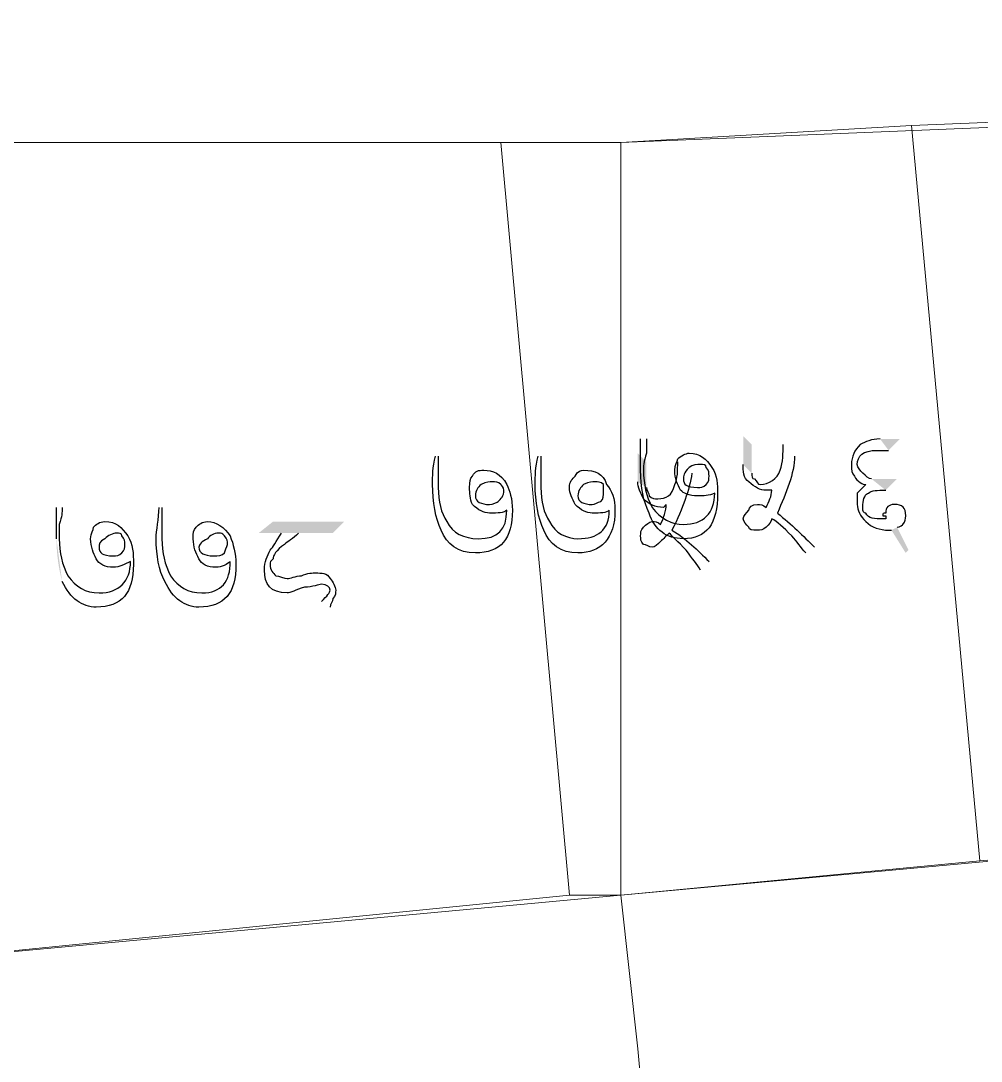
# Model space of a CAD drawing. Header units: metres. Extents: x 345912 to 349030, y 3061206 to 3061792.
# Drawn here: x 346074.57 to 346091.69, y 3061349.62 to 3061368.16 of the extents above; entities that cross this region are included whole.
import ezdxf

# ---------------------------------------------------------------- set-up
doc = ezdxf.new("R2010")
doc.units = ezdxf.units.M
doc.header["$MEASUREMENT"] = 0
doc.layers.add('PDF5_Geometry', color=7, linetype='Continuous')
doc.layers.add('PDF5_Solid Fills', color=7, linetype='Continuous')

msp = doc.modelspace()

# ---------------------------------------------------------------- hatches: boundary and pattern name
at = {"layer": 'PDF5_Solid Fills', "transparency": 33554559}
h = msp.add_hatch(color=256, dxfattribs=at)
h.paths.add_polyline_path([(346085.62134, 3061360.70724), (346085.72294, 3061360.70724)], flags=0)
h.paths.add_polyline_path([(346086.94214, 3061359.74204), (346086.94214, 3061359.74204)], flags=0)
h.paths.add_polyline_path([(346088.16134, 3061360.60564), (346088.36454, 3061360.40244)], flags=0)
h.paths.add_polyline_path([(346088.72014, 3061358.77684), (346088.56774, 3061358.67524)], flags=0)
h.paths.add_polyline_path([(346087.45014, 3061360.25004), (346087.45014, 3061360.75804), (346087.60254, 3061360.60564), (346087.60254, 3061360.09764)], flags=0)
h.paths.add_polyline_path([(346090.04094, 3061360.50404), (346090.24414, 3061360.70724), (346089.88854, 3061360.70724)], flags=0)
h.paths.add_polyline_path([(346090.09174, 3061359.08164), (346090.34574, 3061358.67524), (346090.39654, 3061358.72604), (346090.19334, 3061359.13244)], flags=0)
h.paths.add_polyline_path([(346089.99014, 3061359.79284), (346090.19334, 3061359.99604), (346089.73614, 3061359.99604)], flags=0)
h = msp.add_hatch(color=256, dxfattribs=at)
h.paths.add_polyline_path([(346081.96373, 3061360.40245), (346082.01453, 3061360.40245)], flags=0)
h.paths.add_polyline_path([(346083.23373, 3061359.43725), (346083.23373, 3061359.43725)], flags=0)
h.paths.add_polyline_path([(346083.79253, 3061360.40245), (346083.84333, 3061360.40245)], flags=0)
h.paths.add_polyline_path([(346085.06253, 3061359.43725), (346085.06253, 3061359.43725)], flags=0)
h.paths.add_polyline_path([(346086.28173, 3061360.30085), (346086.53573, 3061360.09765)], flags=0)
h.paths.add_polyline_path([(346086.84053, 3061358.52285), (346086.68813, 3061358.37045)], flags=0)
h.paths.add_polyline_path([(346085.57053, 3061359.94525), (346085.57053, 3061360.45325), (346085.72293, 3061360.30085), (346085.72293, 3061359.84365)], flags=0)
h = msp.add_hatch(color=256, dxfattribs=at)
h.paths.add_polyline_path([(346075.20734, 3061358.92925, 0.06275274), (346075.30894, 3061358.16725)], flags=0)
h.paths.add_polyline_path([(346075.20734, 3061359.48805), (346075.30894, 3061359.48805)], flags=0)
h.paths.add_polyline_path([(346076.52814, 3061358.52285), (346076.52814, 3061358.52285)], flags=0)
h.paths.add_polyline_path([(346077.03614, 3061359.48805), (346077.08694, 3061359.48805)], flags=0)
h.paths.add_polyline_path([(346078.30614, 3061358.52285), (346078.30614, 3061358.52285)], flags=0)
h.paths.add_polyline_path([(346079.22054, 3061359.03085), (346078.81414, 3061359.03085), (346079.06814, 3061359.23405), (346080.33814, 3061359.23405), (346080.13494, 3061359.03085), (346079.52534, 3061359.03085)], flags=0)
h.paths.add_polyline_path([(346080.08414, 3061357.71005), (346079.93174, 3061357.81165)], flags=0)

# ---------------------------------------------------------------- linework, layer by layer
at = {"layer": 'PDF5_Geometry', "lineweight": 9}
msp.add_lwpolyline([(346100.20094, 3061366.60004), (346085.26574, 3061365.99044), (346072.46414, 3061365.99044), (346073.68333, 3061368.42884), (346073.98814, 3061374.52485), (346075.20734, 3061375.13444), (346081.30333, 3061384.27844), (346084.65613, 3061387.63123), (346091.66653, 3061392.50804), (346107.51613, 3061405.00484)], dxfattribs=at)
msp.add_lwpolyline([(346100.20094, 3061366.60004), (346085.26574, 3061365.99044), (346072.46414, 3061365.99044), (346073.68333, 3061368.42884), (346073.98814, 3061374.52485), (346075.20734, 3061375.13444), (346081.30333, 3061384.27844), (346084.65613, 3061387.63123), (346091.66653, 3061392.50804), (346107.51613, 3061405.00484)], dxfattribs=at)
for points in [[(346098.98175, 3061353.79844), (346091.66653, 3061353.18884), (346090.44734, 3061366.29523), (346098.06734, 3061366.60004)], [(346098.98175, 3061353.79844), (346091.66653, 3061353.18884), (346090.44734, 3061366.29523), (346098.06734, 3061366.60004)], [(346091.66653, 3061353.18884), (346085.26574, 3061352.57925), (346085.26574, 3061365.99044), (346090.44734, 3061366.29523)], [(346091.66653, 3061353.18884), (346085.26574, 3061352.57925), (346085.26574, 3061365.99044), (346090.44734, 3061366.29523)], [(346072.15933, 3061351.36004), (346071.24493, 3061364.16164), (346072.46414, 3061365.99044), (346083.13213, 3061365.99044), (346084.35134, 3061352.57925)], [(346072.15933, 3061351.36004), (346071.24493, 3061364.16164), (346072.46414, 3061365.99044), (346083.13213, 3061365.99044), (346084.35134, 3061352.57925)], [(346083.13213, 3061365.99044), (346085.26574, 3061365.99044), (346085.26574, 3061352.57925), (346084.35134, 3061352.57925)], [(346083.13213, 3061365.99044), (346085.26574, 3061365.99044), (346085.26574, 3061352.57925), (346084.35134, 3061352.57925)], [(346085.87534, 3061346.48324), (346085.57053, 3061349.83604), (346085.26574, 3061352.57925), (346111.78333, 3061355.01764), (346112.39294, 3061349.22645)], [(346085.87534, 3061346.48324), (346085.57053, 3061349.83604), (346085.26574, 3061352.57925), (346111.78333, 3061355.01764), (346112.39294, 3061349.22645)], [(346074.90254, 3061341.30164), (346073.07373, 3061341.30164), (346072.46414, 3061347.39764), (346072.15933, 3061351.36004), (346085.26574, 3061352.57925), (346085.57053, 3061349.83604), (346085.87534, 3061346.48324), (346074.59773, 3061345.56884)], [(346074.90254, 3061341.30164), (346073.07373, 3061341.30164), (346072.46414, 3061347.39764), (346072.15933, 3061351.36004), (346085.26574, 3061352.57925), (346085.57053, 3061349.83604), (346085.87534, 3061346.48324), (346074.59773, 3061345.56884)]]:
    msp.add_lwpolyline(points, close=True, dxfattribs=at)
at = {"layer": 'PDF5_Geometry', "lineweight": 25}
for points in [[(346085.62134, 3061360.14844), (346085.62134, 3061360.30084), (346085.62134, 3061360.50404), (346085.62134, 3061360.70724)], [(346085.72294, 3061360.70724), (346085.72294, 3061360.65644), (346085.72294, 3061360.55484), (346085.72294, 3061360.45324)], [(346089.88854, 3061360.70724), (346089.73614, 3061360.70724), (346089.63454, 3061360.65644), (346089.53294, 3061360.60564)], [(346088.11054, 3061360.14844), (346088.16134, 3061360.30084), (346088.16134, 3061360.45324), (346088.16134, 3061360.60564)], [(346089.53294, 3061360.60564), (346089.43134, 3061360.50404), (346089.38054, 3061360.40244), (346089.38054, 3061360.25004)], [(346081.91293, 3061359.89445), (346081.91293, 3061360.04685), (346081.91293, 3061360.19925), (346081.96373, 3061360.40245)], [(346082.01453, 3061360.40245), (346082.01453, 3061360.35165), (346082.01453, 3061360.25005), (346082.01453, 3061360.14845)], [(346083.74173, 3061359.89445), (346083.74173, 3061360.04685), (346083.74173, 3061360.19925), (346083.79253, 3061360.40245)], [(346083.84333, 3061360.40245), (346083.84333, 3061360.35165), (346083.84333, 3061360.25005), (346083.84333, 3061360.14845)], [(346085.72294, 3061360.45324), (346085.67214, 3061360.30084), (346085.67214, 3061360.19924), (346085.67214, 3061360.14844)], [(346086.23094, 3061360.14844), (346086.23094, 3061360.25004), (346086.28174, 3061360.30084), (346086.28174, 3061360.35164)], [(346086.28174, 3061360.35164), (346086.33254, 3061360.40244), (346086.43414, 3061360.45324), (346086.48494, 3061360.45324)], [(346086.48494, 3061360.45324), (346086.68814, 3061360.45324), (346086.78974, 3061360.35164), (346086.89134, 3061360.19924)], [(346088.36454, 3061360.40244), (346088.36454, 3061360.09764), (346088.21214, 3061359.74204), (346088.05974, 3061359.38644)], [(346089.48214, 3061360.25004), (346089.48214, 3061360.40244), (346089.58374, 3061360.50404), (346089.83774, 3061360.50404)], [(346089.83774, 3061360.50404), (346089.88854, 3061360.50404), (346089.88854, 3061360.50404), (346089.93934, 3061360.50404)], [(346089.93934, 3061360.50404), (346089.99014, 3061360.50404), (346090.04094, 3061360.50404), (346090.04094, 3061360.50404)], [(346082.01453, 3061360.14845), (346082.01453, 3061359.99605), (346082.01453, 3061359.94525), (346082.01453, 3061359.84365)], [(346082.62413, 3061360.04685), (346082.67493, 3061360.14845), (346082.72573, 3061360.14845), (346082.82733, 3061360.14845)], [(346082.82733, 3061360.14845), (346082.97973, 3061360.14845), (346083.13213, 3061360.09765), (346083.23373, 3061359.89445)], [(346083.84333, 3061360.14845), (346083.84333, 3061359.99605), (346083.84333, 3061359.94525), (346083.84333, 3061359.84365)], [(346084.45293, 3061360.04685), (346084.50373, 3061360.14845), (346084.55453, 3061360.14845), (346084.60533, 3061360.14845)], [(346084.60533, 3061360.14845), (346084.80853, 3061360.14845), (346084.96093, 3061360.09765), (346085.01173, 3061359.89445)], [(346085.77374, 3061359.38644), (346085.67214, 3061359.58964), (346085.62134, 3061359.84364), (346085.62134, 3061360.14844)], [(346085.67214, 3061360.14844), (346085.67214, 3061359.89444), (346085.72294, 3061359.69124), (346085.82454, 3061359.48804)], [(346086.23093, 3061359.89445), (346086.28173, 3061359.99605), (346086.28173, 3061360.14845), (346086.28173, 3061360.30085)], [(346086.33254, 3061359.79284), (346086.28174, 3061359.89444), (346086.23094, 3061359.99604), (346086.23094, 3061360.14844)], [(346086.48494, 3061360.19924), (346086.38334, 3061360.09764), (346086.38334, 3061360.04684), (346086.38334, 3061359.99604)], [(346086.68814, 3061360.25004), (346086.63734, 3061360.25004), (346086.53574, 3061360.25004), (346086.48494, 3061360.19924)], [(346086.78974, 3061360.19924), (346086.78974, 3061360.25004), (346086.73894, 3061360.25004), (346086.68814, 3061360.25004)], [(346086.84054, 3061360.04684), (346086.84054, 3061360.09764), (346086.84054, 3061360.14844), (346086.78974, 3061360.19924)], [(346086.89134, 3061360.19924), (346086.99294, 3061360.04684), (346086.99294, 3061359.89444), (346086.99294, 3061359.74204)], [(346087.55174, 3061359.94524), (346087.45014, 3061359.99604), (346087.45014, 3061360.14844), (346087.45014, 3061360.25004)], [(346087.75494, 3061359.89444), (346087.90734, 3061359.89444), (346088.05974, 3061359.99604), (346088.11054, 3061360.14844)], [(346089.38054, 3061360.25004), (346089.38054, 3061360.14844), (346089.38054, 3061360.09764), (346089.43134, 3061360.04684)], [(346089.58374, 3061360.09764), (346089.53294, 3061360.14844), (346089.48214, 3061360.19924), (346089.48214, 3061360.25004)], [(346082.57333, 3061359.84365), (346082.57333, 3061359.94525), (346082.57333, 3061359.99605), (346082.62413, 3061360.04685)], [(346084.35133, 3061359.84365), (346084.35133, 3061359.94525), (346084.40213, 3061359.99605), (346084.45293, 3061360.04685)], [(346086.53573, 3061360.09765), (346086.48493, 3061359.79285), (346086.38333, 3061359.48805), (346086.18013, 3061359.08165)], [(346086.38334, 3061359.99604), (346086.38334, 3061359.89444), (346086.43414, 3061359.84364), (346086.63734, 3061359.84364)], [(346086.78974, 3061359.89444), (346086.84054, 3061359.94524), (346086.84054, 3061359.99604), (346086.84054, 3061360.04684)], [(346087.60254, 3061360.09764), (346087.60254, 3061360.04684), (346087.60254, 3061359.99604), (346087.65334, 3061359.99604)], [(346087.65334, 3061359.99604), (346087.70414, 3061359.94524), (346087.70414, 3061359.89444), (346087.75494, 3061359.89444)], [(346089.43134, 3061360.04684), (346089.48214, 3061359.94524), (346089.58374, 3061359.89444), (346089.63454, 3061359.89444)], [(346089.73614, 3061359.99604), (346089.68534, 3061359.99604), (346089.63454, 3061360.04684), (346089.58374, 3061360.09764)], [(346082.06533, 3061359.08165), (346081.96373, 3061359.28485), (346081.91293, 3061359.58965), (346081.91293, 3061359.89445)], [(346082.01453, 3061359.84365), (346082.01453, 3061359.58965), (346082.06533, 3061359.38645), (346082.16693, 3061359.23405)], [(346082.62413, 3061359.53885), (346082.57333, 3061359.64045), (346082.57333, 3061359.74205), (346082.57333, 3061359.84365)], [(346082.77653, 3061359.89445), (346082.72573, 3061359.84365), (346082.67493, 3061359.79285), (346082.67493, 3061359.69125)], [(346082.97973, 3061359.94525), (346082.92893, 3061359.94525), (346082.87813, 3061359.94525), (346082.77653, 3061359.89445)], [(346083.13213, 3061359.89445), (346083.08133, 3061359.94525), (346083.03053, 3061359.94525), (346082.97973, 3061359.94525)], [(346083.08133, 3061359.58965), (346083.13213, 3061359.64045), (346083.18293, 3061359.69125), (346083.18293, 3061359.79285)], [(346083.18293, 3061359.79285), (346083.18293, 3061359.84365), (346083.13213, 3061359.89445), (346083.13213, 3061359.89445)], [(346083.23373, 3061359.89445), (346083.28453, 3061359.79285), (346083.33533, 3061359.64045), (346083.33533, 3061359.43725)], [(346083.89413, 3061359.08165), (346083.79253, 3061359.28485), (346083.74173, 3061359.58965), (346083.74173, 3061359.89445)], [(346083.84333, 3061359.84365), (346083.84333, 3061359.58965), (346083.89413, 3061359.38645), (346083.99573, 3061359.23405)], [(346084.45293, 3061359.53885), (346084.40213, 3061359.64045), (346084.35133, 3061359.74205), (346084.35133, 3061359.84365)], [(346084.60533, 3061359.89445), (346084.55453, 3061359.84365), (346084.50373, 3061359.79285), (346084.50373, 3061359.69125)], [(346084.80853, 3061359.94525), (346084.75773, 3061359.94525), (346084.70693, 3061359.94525), (346084.60533, 3061359.89445)], [(346084.96093, 3061359.89445), (346084.91013, 3061359.94525), (346084.85933, 3061359.94525), (346084.80853, 3061359.94525)], [(346084.91013, 3061359.58965), (346084.96093, 3061359.64045), (346084.96093, 3061359.69125), (346084.96093, 3061359.79285)], [(346084.96093, 3061359.79285), (346084.96093, 3061359.84365), (346084.96093, 3061359.89445), (346084.96093, 3061359.89445)], [(346085.01173, 3061359.89445), (346085.11333, 3061359.79285), (346085.16413, 3061359.64045), (346085.16413, 3061359.43725)], [(346085.67213, 3061359.64045), (346085.62133, 3061359.74205), (346085.57053, 3061359.84365), (346085.57053, 3061359.94525)], [(346085.72293, 3061359.84365), (346085.72293, 3061359.79285), (346085.77373, 3061359.74205), (346085.77373, 3061359.69125)], [(346085.92613, 3061359.64045), (346086.07853, 3061359.64045), (346086.18013, 3061359.69125), (346086.23093, 3061359.89445)], [(346086.63734, 3061359.69124), (346086.48494, 3061359.69124), (346086.38334, 3061359.74204), (346086.33254, 3061359.79284)], [(346086.63734, 3061359.84364), (346086.68814, 3061359.84364), (346086.73894, 3061359.84364), (346086.78974, 3061359.89444)], [(346087.85654, 3061359.79284), (346087.75494, 3061359.79284), (346087.65334, 3061359.84364), (346087.55174, 3061359.94524)], [(346087.85654, 3061359.48804), (346087.90734, 3061359.58964), (346087.95814, 3061359.69124), (346087.95814, 3061359.79284)], [(346087.95814, 3061359.79284), (346087.95814, 3061359.79284), (346087.90734, 3061359.79284), (346087.85654, 3061359.79284)], [(346089.63454, 3061359.89444), (346089.58374, 3061359.84364), (346089.53294, 3061359.79284), (346089.48214, 3061359.74204)], [(346089.68534, 3061359.74204), (346089.73614, 3061359.79284), (346089.83774, 3061359.79284), (346089.99014, 3061359.79284)], [(346082.67493, 3061359.69125), (346082.67493, 3061359.58965), (346082.77653, 3061359.53885), (346082.92893, 3061359.53885)], [(346082.92893, 3061359.53885), (346082.97973, 3061359.53885), (346083.08133, 3061359.58965), (346083.08133, 3061359.58965)], [(346084.50373, 3061359.69125), (346084.50373, 3061359.58965), (346084.60533, 3061359.53885), (346084.75773, 3061359.53885)], [(346084.75773, 3061359.53885), (346084.80853, 3061359.53885), (346084.85933, 3061359.58965), (346084.91013, 3061359.58965)], [(346086.02773, 3061359.48805), (346085.87533, 3061359.48805), (346085.77373, 3061359.53885), (346085.67213, 3061359.64045)], [(346085.77373, 3061359.69125), (346085.82453, 3061359.64045), (346085.87533, 3061359.64045), (346085.92613, 3061359.64045)], [(346086.99294, 3061359.74204), (346086.99294, 3061359.18324), (346086.78974, 3061358.92924), (346086.38334, 3061358.92924)], [(346086.38334, 3061359.18324), (346086.73894, 3061359.18324), (346086.94214, 3061359.38644), (346086.94214, 3061359.74204)], [(346086.94214, 3061359.74204), (346086.84054, 3061359.69124), (346086.73894, 3061359.69124), (346086.63734, 3061359.69124)], [(346089.48214, 3061359.74204), (346089.48214, 3061359.69124), (346089.48214, 3061359.64044), (346089.48214, 3061359.53884)], [(346089.58374, 3061359.53884), (346089.58374, 3061359.64044), (346089.63454, 3061359.74204), (346089.68534, 3061359.74204)], [(346075.20734, 3061358.92925), (346075.20734, 3061359.08165), (346075.20734, 3061359.28485), (346075.20734, 3061359.48805)], [(346075.30894, 3061359.48805), (346075.30894, 3061359.38645), (346075.30894, 3061359.33565), (346075.25814, 3061359.18325)], [(346076.98534, 3061358.92925), (346076.98534, 3061359.08165), (346077.03614, 3061359.28485), (346077.03614, 3061359.48805)], [(346077.08694, 3061359.48805), (346077.08694, 3061359.38645), (346077.08694, 3061359.33565), (346077.08694, 3061359.18325)], [(346082.92893, 3061359.38645), (346082.82733, 3061359.38645), (346082.72573, 3061359.43725), (346082.62413, 3061359.53885)], [(346083.33533, 3061359.43725), (346083.33533, 3061358.92925), (346083.13213, 3061358.67525), (346082.67493, 3061358.67525)], [(346082.72573, 3061358.92925), (346083.08133, 3061358.92925), (346083.23373, 3061359.08165), (346083.23373, 3061359.43725)], [(346083.23373, 3061359.43725), (346083.18293, 3061359.38645), (346083.08133, 3061359.38645), (346082.92893, 3061359.38645)], [(346084.75773, 3061359.38645), (346084.65613, 3061359.38645), (346084.55453, 3061359.43725), (346084.45293, 3061359.53885)], [(346085.16413, 3061359.43725), (346085.16413, 3061358.92925), (346084.91013, 3061358.67525), (346084.50373, 3061358.67525)], [(346084.50373, 3061358.92925), (346084.85933, 3061358.92925), (346085.06253, 3061359.08165), (346085.06253, 3061359.43725)], [(346085.06253, 3061359.43725), (346085.01173, 3061359.38645), (346084.91013, 3061359.38645), (346084.75773, 3061359.38645)], [(346085.82454, 3061359.48804), (346085.97694, 3061359.28484), (346086.18014, 3061359.18324), (346086.38334, 3061359.18324)], [(346085.97693, 3061359.18325), (346086.02773, 3061359.28485), (346086.07853, 3061359.43725), (346086.07853, 3061359.53885)], [(346086.07853, 3061359.53885), (346086.07853, 3061359.53885), (346086.02773, 3061359.48805), (346086.02773, 3061359.48805)], [(346087.45014, 3061359.28484), (346087.45014, 3061359.33564), (346087.50094, 3061359.38644), (346087.55174, 3061359.43724)], [(346087.55174, 3061359.43724), (346087.55174, 3061359.48804), (346087.60254, 3061359.53884), (346087.70414, 3061359.53884)], [(346087.70414, 3061359.53884), (346087.75494, 3061359.53884), (346087.80574, 3061359.53884), (346087.85654, 3061359.48804)], [(346089.48214, 3061359.53884), (346089.48214, 3061359.43724), (346089.53294, 3061359.33564), (346089.63454, 3061359.23404)], [(346089.58374, 3061359.43724), (346089.58374, 3061359.48804), (346089.58374, 3061359.53884), (346089.58374, 3061359.53884)], [(346089.63454, 3061359.38644), (346089.63454, 3061359.38644), (346089.58374, 3061359.38644), (346089.58374, 3061359.43724)], [(346090.14254, 3061359.53884), (346090.04094, 3061359.53884), (346089.99014, 3061359.48804), (346089.99014, 3061359.38644)], [(346090.34574, 3061359.33564), (346090.34574, 3061359.48804), (346090.29494, 3061359.53884), (346090.14254, 3061359.53884)], [(346075.86774, 3061359.13245), (346075.91854, 3061359.18325), (346075.96934, 3061359.23405), (346076.07094, 3061359.23405)], [(346076.07094, 3061359.23405), (346076.27414, 3061359.23405), (346076.37574, 3061359.13245), (346076.47734, 3061358.98005)], [(346077.69654, 3061359.13245), (346077.74734, 3061359.18325), (346077.79814, 3061359.23405), (346077.89974, 3061359.23405)], [(346077.89974, 3061359.23405), (346078.05214, 3061359.23405), (346078.20454, 3061359.13245), (346078.30614, 3061358.98005)], [(346082.16693, 3061359.23405), (346082.26853, 3061359.03085), (346082.47173, 3061358.92925), (346082.72573, 3061358.92925)], [(346083.99573, 3061359.23405), (346084.09733, 3061359.03085), (346084.30053, 3061358.92925), (346084.50373, 3061358.92925)], [(346085.67213, 3061359.13245), (346085.72293, 3061359.18325), (346085.77373, 3061359.23405), (346085.82453, 3061359.23405)], [(346086.38334, 3061358.92924), (346086.07854, 3061358.92924), (346085.87534, 3061359.08164), (346085.77374, 3061359.38644)], [(346085.82453, 3061359.23405), (346085.87533, 3061359.23405), (346085.92613, 3061359.23405), (346085.97693, 3061359.18325)], [(346087.55174, 3061359.13244), (346087.50094, 3061359.18324), (346087.45014, 3061359.23404), (346087.45014, 3061359.28484)], [(346087.95814, 3061359.28484), (346087.95814, 3061359.23404), (346087.90734, 3061359.18324), (346087.85654, 3061359.13244)], [(346088.31374, 3061358.98004), (346088.16134, 3061359.13244), (346088.05974, 3061359.23404), (346087.95814, 3061359.28484)], [(346088.05974, 3061359.38644), (346088.31374, 3061359.18324), (346088.51694, 3061358.98004), (346088.72014, 3061358.77684)], [(346089.93934, 3061359.28484), (346089.78694, 3061359.28484), (346089.68534, 3061359.28484), (346089.63454, 3061359.38644)], [(346089.63454, 3061359.23404), (346089.73614, 3061359.13244), (346089.88854, 3061359.08164), (346090.04094, 3061359.08164)], [(346089.99014, 3061359.38644), (346089.93934, 3061359.38644), (346089.93934, 3061359.38644), (346089.93934, 3061359.33564)], [(346089.93934, 3061359.33564), (346089.93934, 3061359.33564), (346089.99014, 3061359.33564), (346089.99014, 3061359.33564)], [(346089.99014, 3061359.28484), (346089.99014, 3061359.28484), (346089.99014, 3061359.28484), (346089.93934, 3061359.28484)], [(346089.99014, 3061359.33564), (346089.99014, 3061359.28484), (346089.99014, 3061359.28484), (346089.99014, 3061359.28484)], [(346090.29494, 3061359.18324), (346090.34574, 3061359.23404), (346090.34574, 3061359.28484), (346090.34574, 3061359.33564)], [(346075.25814, 3061359.18325), (346075.25814, 3061359.08165), (346075.25814, 3061358.98005), (346075.25814, 3061358.92925)], [(346075.81694, 3061358.92925), (346075.81694, 3061359.03085), (346075.86774, 3061359.08165), (346075.86774, 3061359.13245)], [(346076.27414, 3061359.03085), (346076.22334, 3061359.03085), (346076.12174, 3061358.98005), (346076.07094, 3061358.92925)], [(346076.37574, 3061358.98005), (346076.37574, 3061359.03085), (346076.32494, 3061359.03085), (346076.27414, 3061359.03085)], [(346077.08694, 3061359.18325), (346077.08694, 3061359.08165), (346077.08694, 3061358.98005), (346077.08694, 3061358.92925)], [(346077.64574, 3061358.92925), (346077.64574, 3061359.03085), (346077.64574, 3061359.08165), (346077.69654, 3061359.13245)], [(346078.10294, 3061359.03085), (346078.00134, 3061359.03085), (346077.95054, 3061358.98005), (346077.89974, 3061358.92925)], [(346078.20454, 3061358.98005), (346078.15374, 3061359.03085), (346078.15374, 3061359.03085), (346078.10294, 3061359.03085)], [(346079.01734, 3061358.72605), (346079.06814, 3061358.77685), (346079.11894, 3061358.87845), (346079.22054, 3061359.03085)], [(346079.52534, 3061359.03085), (346079.42374, 3061358.92925), (346079.32214, 3061358.87845), (346079.27134, 3061358.82765)], [(346082.67493, 3061358.67525), (346082.37013, 3061358.67525), (346082.16693, 3061358.82765), (346082.06533, 3061359.08165)], [(346084.50373, 3061358.67525), (346084.19893, 3061358.67525), (346083.99573, 3061358.82765), (346083.89413, 3061359.08165)], [(346085.62133, 3061358.98005), (346085.62133, 3061359.03085), (346085.62133, 3061359.08165), (346085.67213, 3061359.13245)], [(346086.12933, 3061359.03085), (346086.07853, 3061358.98005), (346086.02773, 3061358.92925), (346085.97693, 3061358.87845)], [(346086.43413, 3061358.72605), (346086.28173, 3061358.87845), (346086.18013, 3061358.98005), (346086.12933, 3061359.03085)], [(346086.18013, 3061359.08165), (346086.43413, 3061358.92925), (346086.63733, 3061358.72605), (346086.84053, 3061358.52285)], [(346087.70414, 3061359.08164), (346087.60254, 3061359.08164), (346087.55174, 3061359.08164), (346087.55174, 3061359.13244)], [(346087.85654, 3061359.13244), (346087.80574, 3061359.08164), (346087.75494, 3061359.08164), (346087.70414, 3061359.08164)], [(346090.04094, 3061359.08164), (346090.04094, 3061359.08164), (346090.04094, 3061359.08164), (346090.09174, 3061359.08164)], [(346090.19334, 3061359.13244), (346090.24414, 3061359.13244), (346090.29494, 3061359.18324), (346090.29494, 3061359.18324)], [(346075.25814, 3061358.92925), (346075.25814, 3061358.67525), (346075.30894, 3061358.47205), (346075.41054, 3061358.26885)], [(346075.91854, 3061358.57365), (346075.86774, 3061358.67525), (346075.81694, 3061358.77685), (346075.81694, 3061358.92925)], [(346076.07094, 3061358.92925), (346075.96934, 3061358.87845), (346075.96934, 3061358.82765), (346075.96934, 3061358.77685)], [(346076.42654, 3061358.82765), (346076.42654, 3061358.87845), (346076.42654, 3061358.92925), (346076.37574, 3061358.98005)], [(346076.47734, 3061358.98005), (346076.57894, 3061358.82765), (346076.57894, 3061358.67525), (346076.57894, 3061358.47205)], [(346077.13774, 3061358.16725), (346077.03614, 3061358.37045), (346076.98534, 3061358.62445), (346076.98534, 3061358.92925)], [(346077.08694, 3061358.92925), (346077.08694, 3061358.67525), (346077.13774, 3061358.47205), (346077.23934, 3061358.26885)], [(346077.74734, 3061358.57365), (346077.69654, 3061358.67525), (346077.64574, 3061358.77685), (346077.64574, 3061358.92925)], [(346077.89974, 3061358.92925), (346077.79814, 3061358.87845), (346077.74734, 3061358.82765), (346077.74734, 3061358.77685)], [(346078.25534, 3061358.82765), (346078.25534, 3061358.87845), (346078.25534, 3061358.92925), (346078.20454, 3061358.98005)], [(346078.30614, 3061358.98005), (346078.35694, 3061358.82765), (346078.40774, 3061358.67525), (346078.40774, 3061358.47205)], [(346085.67213, 3061358.82765), (346085.62133, 3061358.87845), (346085.62133, 3061358.92925), (346085.62133, 3061358.98005)], [(346085.97693, 3061358.87845), (346085.92613, 3061358.82765), (346085.87533, 3061358.77685), (346085.82453, 3061358.77685)], [(346088.56774, 3061358.67524), (346088.46614, 3061358.77684), (346088.41534, 3061358.87844), (346088.31374, 3061358.98004)], [(346075.96934, 3061358.77685), (346075.96934, 3061358.67525), (346076.02014, 3061358.62445), (346076.22334, 3061358.62445)], [(346076.22334, 3061358.62445), (346076.27414, 3061358.62445), (346076.32494, 3061358.62445), (346076.37574, 3061358.67525)], [(346076.37574, 3061358.67525), (346076.42654, 3061358.72605), (346076.42654, 3061358.77685), (346076.42654, 3061358.82765)], [(346077.74734, 3061358.77685), (346077.74734, 3061358.67525), (346077.84894, 3061358.62445), (346078.00134, 3061358.62445)], [(346078.00134, 3061358.62445), (346078.10294, 3061358.62445), (346078.15374, 3061358.62445), (346078.20454, 3061358.67525)], [(346078.20454, 3061358.67525), (346078.20454, 3061358.72605), (346078.25534, 3061358.77685), (346078.25534, 3061358.82765)], [(346078.91574, 3061358.37045), (346078.91574, 3061358.52285), (346078.96654, 3061358.62445), (346079.01734, 3061358.72605)], [(346079.27134, 3061358.82765), (346079.11894, 3061358.72605), (346079.06814, 3061358.62445), (346079.06814, 3061358.57365)], [(346085.82453, 3061358.77685), (346085.77373, 3061358.77685), (346085.72293, 3061358.82765), (346085.67213, 3061358.82765)], [(346086.68813, 3061358.37045), (346086.63733, 3061358.47205), (346086.53573, 3061358.57365), (346086.43413, 3061358.72605)], [(346076.22334, 3061358.42125), (346076.07094, 3061358.42125), (346075.96934, 3061358.47205), (346075.91854, 3061358.57365)], [(346076.57894, 3061358.47205), (346076.57894, 3061357.96405), (346076.37574, 3061357.71005), (346075.91854, 3061357.71005)], [(346075.96934, 3061357.96405), (346076.32494, 3061357.96405), (346076.52814, 3061358.16725), (346076.52814, 3061358.52285)], [(346076.52814, 3061358.52285), (346076.42654, 3061358.47205), (346076.32494, 3061358.42125), (346076.22334, 3061358.42125)], [(346078.05214, 3061358.42125), (346077.89974, 3061358.42125), (346077.79814, 3061358.47205), (346077.74734, 3061358.57365)], [(346078.40774, 3061358.47205), (346078.40774, 3061357.96405), (346078.20454, 3061357.71005), (346077.74734, 3061357.71005)], [(346077.79814, 3061357.96405), (346078.15374, 3061357.96405), (346078.30614, 3061358.16725), (346078.30614, 3061358.52285)], [(346078.30614, 3061358.52285), (346078.25534, 3061358.47205), (346078.15374, 3061358.42125), (346078.05214, 3061358.42125)], [(346079.06814, 3061358.57365), (346079.01734, 3061358.52285), (346079.01734, 3061358.52285), (346079.01734, 3061358.47205)], [(346079.01734, 3061358.47205), (346079.01734, 3061358.37045), (346079.06814, 3061358.31965), (346079.11894, 3061358.26885)], [(346079.32214, 3061357.96405), (346079.01734, 3061357.96405), (346078.91574, 3061358.11645), (346078.91574, 3061358.37045)], [(346079.57614, 3061358.26885), (346079.67774, 3061358.31965), (346079.77934, 3061358.31965), (346079.83014, 3061358.31965)], [(346079.83014, 3061358.31965), (346079.93174, 3061358.31965), (346080.03334, 3061358.31965), (346080.08414, 3061358.21805)], [(346075.91854, 3061357.71005), (346075.66454, 3061357.71005), (346075.46134, 3061357.86245), (346075.30894, 3061358.16725)], [(346075.41054, 3061358.26885), (346075.56294, 3061358.06565), (346075.71534, 3061357.96405), (346075.96934, 3061357.96405)], [(346077.74734, 3061357.71005), (346077.49334, 3061357.71005), (346077.29014, 3061357.86245), (346077.13774, 3061358.16725)], [(346077.23934, 3061358.26885), (346077.39174, 3061358.06565), (346077.54414, 3061357.96405), (346077.79814, 3061357.96405)], [(346079.11894, 3061358.26885), (346079.16974, 3061358.26885), (346079.27134, 3061358.21805), (346079.32214, 3061358.21805)], [(346079.32214, 3061358.21805), (346079.37294, 3061358.21805), (346079.47454, 3061358.26885), (346079.57614, 3061358.26885)], [(346079.93174, 3061358.11645), (346079.88094, 3061358.11645), (346079.77934, 3061358.06565), (346079.62694, 3061358.06565)], [(346080.08414, 3061358.01485), (346080.08414, 3061358.06565), (346080.03334, 3061358.11645), (346079.93174, 3061358.11645)], [(346080.08414, 3061358.21805), (346080.13494, 3061358.16725), (346080.18574, 3061358.06565), (346080.18574, 3061358.01485)], [(346079.62694, 3061358.06565), (346079.47454, 3061358.01485), (346079.37294, 3061357.96405), (346079.32214, 3061357.96405)], [(346079.93174, 3061357.81165), (346080.03334, 3061357.91325), (346080.08414, 3061357.96405), (346080.08414, 3061358.01485)], [(346080.18574, 3061358.01485), (346080.18574, 3061357.96405), (346080.18574, 3061357.91325), (346080.13494, 3061357.86245)], [(346080.13494, 3061357.86245), (346080.13494, 3061357.81165), (346080.08414, 3061357.76085), (346080.08414, 3061357.71005)]]:
    msp.add_open_spline(points, degree=3, dxfattribs=at)

doc.saveas('drawing.dxf')
